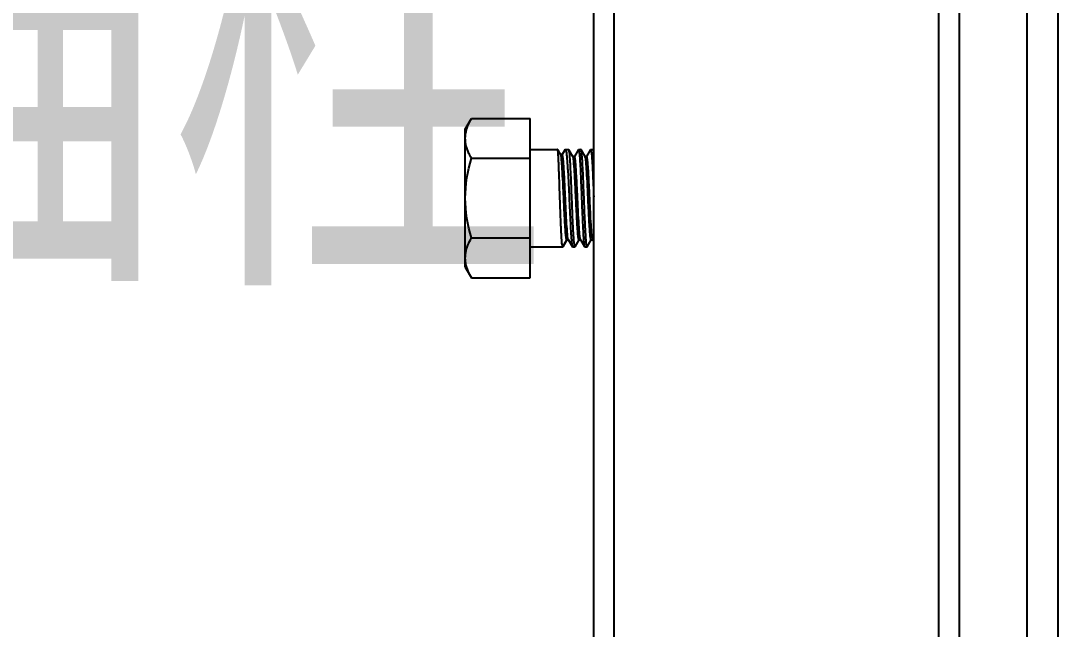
# Model space of a CAD drawing. Header units: millimetres. Extents: x -633009578 to 5705885, y -633235091 to 2571734.
# Drawn here: x 2466782 to 2467926, y 2003458 to 2004129 of the extents above; entities that cross this region are included whole.
import ezdxf

# ---------------------------------------------------------------- set-up
doc = ezdxf.new("R2010")
doc.units = ezdxf.units.MM
doc.header["$LTSCALE"] = 1000
doc.header["$MEASUREMENT"] = 0
doc.layers.get('0').update_dxf_attribs({"color": 9})
doc.layers.add('E-WIRE-系统', color=3, linetype='Continuous')
doc.layers.add('E-电气说明文字', color=3, linetype='Continuous')
doc.styles.add('TSSD_Dimension', font='simhei.ttf', dxfattribs={"width": 0.707, "bigfont": 'hztxt.shx'})

# ---------------------------------------------------------------- blocks, each defined once
blk = doc.blocks.new('G$CF4FACE3C')
at = {"layer": 'E-WIRE-系统'}
for p, q in [((2533.138698371593, 5261.703392315772), (2533.138698371593, 7373.383338022861)), ((2533.138698366471, 5261.703392315772), (2533.138698366471, 7373.383338022861)), ((2502.027256080881, 5261.703392315772), (2502.027256080881, 7342.307216286077)), ((2502.027256091125, 5261.703392315772), (2502.027256091125, 7190.689115243731)), ((2069.93740103161, 4827.627773420303), (2069.93740103161, 7095.323115365463)), ((2090.184680866078, 4827.627773420303), (2090.184680866078, 7095.323115365463)), ((2414.141158296261, 4827.627773420303), (2414.141158296261, 7095.323115365463)), ((2434.388438135618, 7095.323115365463), (2434.388438135618, 4827.627773420303)), ((1941.889124390902, 6813.71312782797), (1948.034703011857, 6824.357582188444)), ((1948.034703011857, 6824.357582188444), (2006.648498278111, 6824.357582188444)), ((2006.648498278111, 6665.455003964482), (2006.648498278111, 6824.357582188444)), ((1941.889124390902, 6676.099458322278), (1941.889124390902, 6813.71312782797)), ((1941.889124390902, 6676.099458322278), (1941.889124390902, 6813.71312782797)), ((2006.648498278111, 6793.475823541521), (2033.975160236005, 6793.475823541521)), ((2006.648498278111, 6793.475823541521), (2033.975160236005, 6793.475823541521)), ((2034.029523510253, 6793.428531639627), (2033.975160236005, 6793.475823541521)), ((2037.10037029977, 6788.115461913287), (2034.029507124797, 6793.428531536716)), ((2038.56813891558, 6788.246412774432), (2037.024676517583, 6788.246412774432)), ((2041.400608303491, 6793.256947723101), (2038.512048846111, 6788.278972143074)), ((2041.400655018399, 6793.256947516114), (2041.652833972825, 6793.475823541521)), ((2041.652833972825, 6793.475823541521), (2045.099426680012, 6793.475823541521)), ((2041.652833972825, 6793.475823541521), (2045.099426680012, 6793.475823541521)), ((2045.232397621963, 6793.360894904006), (2045.099426680012, 6793.475823541521)), ((2049.224512601038, 6786.465415661107), (2045.232397621963, 6793.360894904006)), ((2054.680361789651, 6793.360895007383), (2050.707742899191, 6786.499080362148)), ((2054.680361789651, 6793.360895007383), (2054.813332786784, 6793.475823541521)), ((2054.813332786784, 6793.475823541521), (2057.24180928641, 6793.475823541521)), ((2054.813332786784, 6793.475823541521), (2057.24180928641, 6793.475823541521)), ((2057.374780278886, 6793.360894904006), (2057.24180928641, 6793.475823541521)), ((2061.366895209299, 6786.465415661107), (2057.374780278886, 6793.360894904006)), ((2066.822744391859, 6793.360895007383), (2062.850125503261, 6786.499080362148)), ((2066.822744391859, 6793.360895007383), (2066.955715390854, 6793.475823541521)), ((2066.955715390854, 6793.475823541521), (2069.384191889083, 6793.475823541521)), ((2066.955715390854, 6793.475823541521), (2069.384191889083, 6793.475823541521)), ((2069.517162828473, 6793.360894904006), (2069.384191889083, 6793.475823541521)), ((2069.93740103161, 6792.634828170994), (2069.517162828473, 6793.360894904006)), ((1948.034703011857, 6784.631937708124), (2006.648498278111, 6784.631937708124)), ((2049.302199405851, 6786.331273960765), (2049.224512601038, 6786.465415661107)), ((2050.765871917596, 6786.465415661107), (2049.224512601038, 6786.465415661107)), ((2049.370672036428, 6786.18701204902), (2049.302199509693, 6786.3312688804)), ((2061.444582009455, 6786.331273960765), (2061.366895209299, 6786.465415661107)), ((2062.908254469279, 6786.465415661107), (2061.366895209299, 6786.465415661107)), ((2061.540771804517, 6786.113836938865), (2061.444582320517, 6786.331175973872)), ((1948.034703011857, 6705.180648544338), (2006.648498278111, 6705.180648544338)), ((2006.648498278111, 6696.336762713618), (2039.028235354694, 6696.336762713618)), ((2006.648498278111, 6696.336762713618), (2039.028235354694, 6696.336762713618)), ((2043.075696221786, 6703.347170489724), (2039.028235354694, 6696.336762713618)), ((2039.161206295248, 6696.451691247639), (2039.028235354694, 6696.336762713618)), ((2039.161206295248, 6696.451691247639), (2043.133824828314, 6703.313505996019)), ((2044.616449419409, 6703.347170489724), (2043.075696221786, 6703.347170489724)), ((2044.538158778567, 6703.482624902274), (2044.420015504817, 6703.763168356963)), ((2044.538158210693, 6703.482350019854), (2048.607831520261, 6696.453234253335)), ((2048.607849147171, 6696.453234253335), (2048.742141456576, 6696.336762713618)), ((2048.742141456576, 6696.336762713618), (2051.170618008124, 6696.336762713618)), ((2048.742141456576, 6696.336762713618), (2051.170618008124, 6696.336762713618)), ((2051.303588899318, 6696.451691247639), (2051.170618008124, 6696.336762713618)), ((2051.303588899318, 6696.451691247639), (2055.2762073786, 6703.313505996019)), ((2055.218078875216, 6703.347170489724), (2056.759437776636, 6703.347170489724)), ((2056.681750973919, 6703.481358541176), (2056.600899101002, 6703.657235000166)), ((2056.681751339696, 6703.481312190765), (2056.759437776636, 6703.347170489724)), ((2056.759437776636, 6703.347170489724), (2060.751553119859, 6696.451691247639)), ((2060.751553119859, 6696.451691247639), (2060.884524060413, 6696.336762713618)), ((2060.884524060413, 6696.336762713618), (2063.313000562368, 6696.336762713618)), ((2060.884524060413, 6696.336762713618), (2063.313000562368, 6696.336762713618)), ((2063.445971554844, 6696.451691247639), (2063.313000562368, 6696.336762713618)), ((2063.445971554844, 6696.451691247639), (2067.418590034824, 6703.313505996019)), ((2067.360461477656, 6703.347170489724), (2068.901820379077, 6703.347170489724)), ((2068.824134150986, 6703.481322766864), (2068.765761717223, 6703.600982658914)), ((2068.824133943766, 6703.481312190765), (2069.93740103161, 6701.559026362724)), ((1941.889124390902, 6676.099458322278), (1948.034703011857, 6665.455003964482)), ((1948.034703011857, 6665.455003964482), (2006.648498278111, 6665.455003964482))]:
    blk.add_line(p, q, dxfattribs=at)
for points in [[(1943.16951809614, 6813.299604514032), (1944.277988659916, 6817.171017263434), (1946.02121454943, 6820.870117777493), (1948.034703011857, 6824.357582188444)], [(1941.889124390902, 6804.494760000031), (1941.889129161136, 6807.460578125785), (1942.35314340936, 6810.448357504909), (1943.16951809614, 6813.299604514032)], [(1941.889124390902, 6744.906293024658), (1941.88913522847, 6758.305691832793), (1944.318378515076, 6771.758211867302), (1948.034703011857, 6784.631937708124)], [(1948.034703011857, 6705.180648544338), (1944.318378515076, 6718.054374387139), (1941.889124390902, 6731.506894422346), (1941.889124390902, 6744.906293024658)]]:
    blk.add_open_spline(points, degree=3, dxfattribs=at)
for points, knots in [([(1948.034703011857, 6784.631937708124), (1947.117983686738, 6786.219742090325), (1943.861375135602, 6792.362914698897), (1941.889124390902, 6799.357405911549), (1941.889124390902, 6804.494760000031)], [0, 0, 0, 0, 0.2630172444, 1, 1, 1, 1]), ([(2039.007590234047, 6696.339549474767), (2038.66450519138, 6696.432195421308), (2038.64988454082, 6698.162043483462), (2038.119759766851, 6700.496540848166), (2037.90898765251, 6705.093547194847), (2037.528213929618, 6710.854209635872), (2037.216310583986, 6718.000964074279), (2036.760634382721, 6729.197103391285), (2036.256240962073, 6744.128018465242), (2035.67614432238, 6761.559960990446), (2035.231099155033, 6774.995428542257), (2034.808186229086, 6783.85278251511), (2034.627399600577, 6788.534817456617), (2034.26412691758, 6791.49460468383), (2034.251747934613, 6793.043061862816), (2034.029507643078, 6793.428392592934)], [0, 0, 0, 0, 0.0109574656, 0.0396138778, 0.08525353199999999, 0.1462438423, 0.2203491331, 0.3048334595, 0.4921593237, 0.6807238436, 0.8428341484, 0.90627204, 0.9546812495, 0.9862843890999998, 1, 1, 1, 1]), ([(2043.075696221786, 6703.347170489724), (2042.784286925336, 6703.347170489724), (2042.628752086777, 6704.90052606992), (2042.199223446194, 6706.774113032152), (2041.906026386423, 6710.770295911585), (2041.520766373491, 6715.710932031041), (2041.163637092337, 6721.898475187365), (2040.651777138235, 6731.598582173814), (2040.056585779181, 6744.563821256743), (2039.355974640697, 6759.736133119557), (2038.765469274484, 6771.466886040173), (2038.234760673949, 6779.267106436309), (2037.9166883172, 6783.458265611203), (2037.527542640455, 6786.237337493454), (2037.338191505522, 6787.703868573299), (2037.100369779626, 6788.115327220527)], [0, 0, 0, 0, 0.0102737221, 0.0380633364, 0.08284563219999999, 0.1430142547, 0.2163323489, 0.3000613545, 0.486006429, 0.6735884634, 0.8357217091999999, 0.8998427026999999, 0.9495621031, 0.9832451149, 1, 1, 1, 1]), ([(2044.420015504817, 6703.763168356963), (2043.87352809147, 6705.413859868306), (2043.610757920193, 6710.689300634316), (2042.773568321951, 6720.501996916137), (2042.181024622172, 6733.947383831604), (2041.467280626995, 6748.982678265893), (2040.888470255537, 6761.602542892913), (2040.39015605743, 6770.890152470325), (2040.045635015471, 6776.730598784517), (2039.678679329576, 6781.359853948466), (2039.393615631852, 6785.076594764134), (2038.99583810172, 6786.818377293763), (2038.837428263389, 6788.246271445416), (2038.568139020819, 6788.246408004663)], [0, 0, 0, 0, 0.06152711860000001, 0.1841051738, 0.3504010363, 0.5368055857, 0.7171216054999999, 0.7970595661, 0.8664372893999999, 0.9229273515, 0.9646909658, 0.9904712569, 1, 1, 1, 1]), ([(2041.652833972825, 6793.475823541521), (2041.993899759836, 6793.475823541521), (2042.295929983258, 6791.760167995351), (2042.767316146987, 6789.577886055456), (2043.18324283231, 6785.072643878404), (2043.64414675138, 6779.450393697596), (2044.086512421491, 6772.418202392757), (2044.699050122406, 6761.352613383788), (2045.396980728256, 6746.51607877505), (2046.193279135507, 6729.098544855253), (2046.842298365664, 6715.589864553302), (2047.420057164738, 6706.589518867317), (2047.747817812255, 6701.754710236797), (2048.176771126688, 6698.582121225307), (2048.344375027344, 6696.909056604723), (2048.607831313042, 6696.453465583152)], [0, 0, 0, 0, 0.0105017819, 0.03809857990000001, 0.0824901988, 0.1421659566, 0.2149821788, 0.2982868948, 0.4838910747, 0.6720257666000001, 0.8353405543999999, 0.900032677, 0.9501173211, 0.9837952202, 1, 1, 1, 1]), ([(2051.15028893156, 6696.339461962343), (2050.81159105245, 6696.429383151815), (2050.785842433339, 6698.132346051862), (2050.254619842861, 6700.431587287341), (2050.024711190723, 6704.96047173359), (2049.623263982823, 6710.639547867817), (2049.281360071385, 6717.69096934516), (2048.774826549925, 6728.759378401213), (2048.190363281872, 6743.561188083142), (2047.49480162072, 6760.913128366112), (2046.91240001237, 6774.352974316222), (2046.37521029124, 6783.29828839784), (2046.06872794684, 6788.099893124425), (2045.653534451965, 6791.248300057952), (2045.493469880661, 6792.909175964072), (2045.232397309504, 6793.360665334854)], [0, 0, 0, 0, 0.0108050134, 0.0390349548, 0.08400596449999999, 0.1441371906, 0.2172575882999999, 0.3007070315, 0.4861775616, 0.6737549853, 0.8363330785999998, 0.9006764795999997, 0.9504626393999998, 0.9839191793, 1, 1, 1, 1]), ([(2054.813332786784, 6793.475823541521), (2055.135657659033, 6793.475823541521), (2055.206897195429, 6791.684226654354), (2055.701769368723, 6789.602646720712), (2055.948767730501, 6785.04800784809), (2056.344468304655, 6779.444389861892), (2056.689679601695, 6772.401298289071), (2057.197289990494, 6761.334315587417), (2057.784261926776, 6746.493118782528), (2058.481805512682, 6729.076373111806), (2059.065894201864, 6715.57031429105), (2059.604930739617, 6706.574511143262), (2059.912116359221, 6701.743773056543), (2060.329322727164, 6698.576647554757), (2060.489096088801, 6696.90580106189), (2060.751553431386, 6696.451919779298)], [0, 0, 0, 0, 0.0099372431, 0.0373943032, 0.0817641802, 0.1414817631, 0.2143777693, 0.2977819017, 0.4836110728, 0.6719434637, 0.8353762162, 0.9000949404999999, 0.950180264, 0.9838358407, 1, 1, 1, 1]), ([(2063.292635245249, 6696.339471605257), (2062.953920776257, 6696.429557143594), (2062.928214148851, 6698.132399555878), (2062.396963408915, 6700.432019360713), (2062.167066420661, 6704.960873841657), (2061.765613406431, 6710.640132885193), (2061.423705503577, 6717.691753342864), (2060.917171876412, 6728.760292944615), (2060.332712395117, 6743.562045907369), (2059.6371627599, 6760.913636238198), (2059.054773026146, 6774.353148204158), (2058.51759450091, 6783.298238003976), (2058.211119466228, 6788.099833088112), (2057.795911196386, 6791.248271335498), (2057.635858652415, 6792.909182703937), (2057.374779913109, 6793.360670518712)], [0, 0, 0, 0, 0.0108068124, 0.039038585, 0.08401018130000001, 0.1441424044, 0.217265083, 0.3007180624, 0.4861865958, 0.6737609756999999, 0.8363333719999999, 0.9006752940999998, 0.9504617828, 0.9839191229, 1, 1, 1, 1]), ([(2066.955715390854, 6793.475823541521), (2067.280606685905, 6793.475823541521), (2067.349466232816, 6791.668089854182), (2067.84887524182, 6789.570165947545), (2068.095596284838, 6784.977744861157), (2068.493501662742, 6779.330539596849), (2068.839980203658, 6772.235620427993), (2069.349575263681, 6761.099477581796), (2069.69648800604, 6752.313448170549), (2069.937555270502, 6746.25713967334)], [0, 0, 0, 0, 0.0205713981, 0.0774380971, 0.1693177253, 0.2929359587, 0.4437602646000001, 0.6162243079, 1, 1, 1, 1]), ([(2055.218079239829, 6703.347248774953), (2054.942691645119, 6703.34693366196), (2054.779247364262, 6704.803401044221), (2054.375642635161, 6706.574528562953), (2054.085695360787, 6710.340390985482), (2053.715329534141, 6715.012029799167), (2053.368423528038, 6720.87864851451), (2052.869665017352, 6730.136840204825), (2052.296157388249, 6742.619956374867), (2051.575996762607, 6757.36499256955), (2051.024286866887, 6770.415224891505), (2050.12994179083, 6779.720776711707), (2049.961263150908, 6784.718883940368), (2049.370672036428, 6786.18701204902)], [0, 0, 0, 0, 0.0099361888, 0.0367150554, 0.0799175515, 0.1380923246, 0.2091985545, 0.2907185676, 0.4731483509000001, 0.6596620247000001, 0.8239567231, 0.9429034918, 1, 1, 1, 1]), ([(2056.600899101002, 6703.657235000166), (2056.02771124593, 6705.160195044009), (2055.830573025858, 6710.182701683487), (2054.959779900732, 6719.542505155201), (2054.398044412723, 6732.594166734139), (2053.682831910904, 6747.320204813383), (2053.109389343997, 6759.77257110225), (2052.611693286803, 6769.001793262898), (2052.265422590775, 6774.846997686196), (2051.896031079581, 6779.500798049732), (2051.606200458715, 6783.251144254697), (2051.204321437748, 6785.015821034787), (2051.040211206302, 6786.465489695431), (2050.765871605137, 6786.465293308371)], [0, 0, 0, 0, 0.0580608983, 0.1775598998, 0.3419771592, 0.5282621473, 0.7102539075, 0.7915292962999999, 0.8624019786999999, 0.9203732448999999, 0.9634182302, 0.9900976626000001, 1, 1, 1, 1]), ([(2067.360461477656, 6703.347309745033), (2067.087417638162, 6703.347309745033), (2066.92248914158, 6704.788461754448), (2066.522741717286, 6706.545264968532), (2066.233059266116, 6710.276371149928), (2065.864873096347, 6714.908129589981), (2065.519392776303, 6720.726825450663), (2065.022997035412, 6729.920133262174), (2064.449785130797, 6742.334372670972), (2063.740120484028, 6757.036162831238), (2063.167655247496, 6770.090231563547), (2062.322617904283, 6779.514151095296), (2062.094251217321, 6784.569378445507), (2061.540771804517, 6786.113836938865)], [0, 0, 0, 0, 0.009860720600000001, 0.0364178612, 0.0792691091, 0.1369900284, 0.2075753516, 0.2885496667, 0.4700019522, 0.6560045808, 0.8205716059, 0.9407499218, 1, 1, 1, 1]), ([(2068.765761717223, 6703.600982658914), (2068.159721884178, 6705.03960370773), (2068.016984985676, 6710.019572720514), (2067.101120012579, 6719.278839673614), (2066.558720819186, 6732.328413149924), (2065.83413321944, 6747.088506943895), (2065.26067219628, 6759.596702522365), (2064.761036159238, 6768.87852186372), (2064.413613939658, 6774.762605018332), (2064.042452084832, 6779.448880347307), (2063.752411958762, 6783.227270653588), (2063.347395185614, 6785.003950440441), (2063.18449858739, 6786.465665242053), (2062.908254209906, 6786.465389013756)], [0, 0, 0, 0, 0.0563066489, 0.1748002161, 0.3389937775, 0.5256945411999999, 0.7084834291, 0.7902041095000002, 0.8615019668, 0.9198437483, 0.963175523, 0.9900360108, 1, 1, 1, 1]), ([(1941.889124390902, 6685.31782625441), (1941.889126104303, 6687.002445423626), (1942.489565709839, 6693.995530397049), (1945.385933308862, 6700.592844755971), (1948.034703011857, 6705.180648544338)], [0, 0, 0, 0, 0.2412748476, 1, 1, 1, 1]), ([(2039.007590234047, 6696.339549474767), (2039.024786014808, 6696.336762713618), (2039.017818746157, 6696.337236679043), (2039.010978916194, 6696.338634414249), (2039.007590234047, 6696.339549474767)], [0, 0, 0, 0, 0.4956414505, 1, 1, 1, 1]), ([(2051.15028893156, 6696.339461962343), (2051.167222534539, 6696.336762713618), (2051.160364713054, 6696.337221852387), (2051.153628155822, 6696.338575415197), (2051.15028893156, 6696.339461962343)], [0, 0, 0, 0, 0.4956565896000001, 1, 1, 1, 1]), ([(2063.292635245249, 6696.339471605257), (2063.309599022381, 6696.336762713618), (2063.302728706505, 6696.337223510141), (2063.295980323805, 6696.338581948192), (2063.292635245249, 6696.339471605257)], [0, 0, 0, 0, 0.4956415141, 1, 1, 1, 1]), ([(1948.034703011857, 6665.455003964482), (1947.117983686738, 6667.042808448779), (1943.861375135602, 6673.185981056071), (1941.889124390902, 6680.180472165928), (1941.889124390902, 6685.31782625441)], [0, 0, 0, 0, 0.2630172444, 1, 1, 1, 1])]:
    blk.add_open_spline(points, degree=3, knots=knots, dxfattribs=at)
at = {"layer": 'E-电气说明文字', "style": 'TSSD_Dimension', "width": 0.7}
blk.add_text('螺杆式锚栓', height=400, dxfattribs=at).set_placement((118.0621867473237, 6701.00857146224))

msp = doc.modelspace()

# ---------------------------------------------------------------- block references
at = {"xscale": 1.10592, "yscale": 1.10592, "zscale": 1.10592}
msp.add_blockref('G$CF4FACE3C', (2465124.496627273, 1996473.942841334, -46.07999998803452), dxfattribs=at)

doc.saveas('drawing.dxf')
